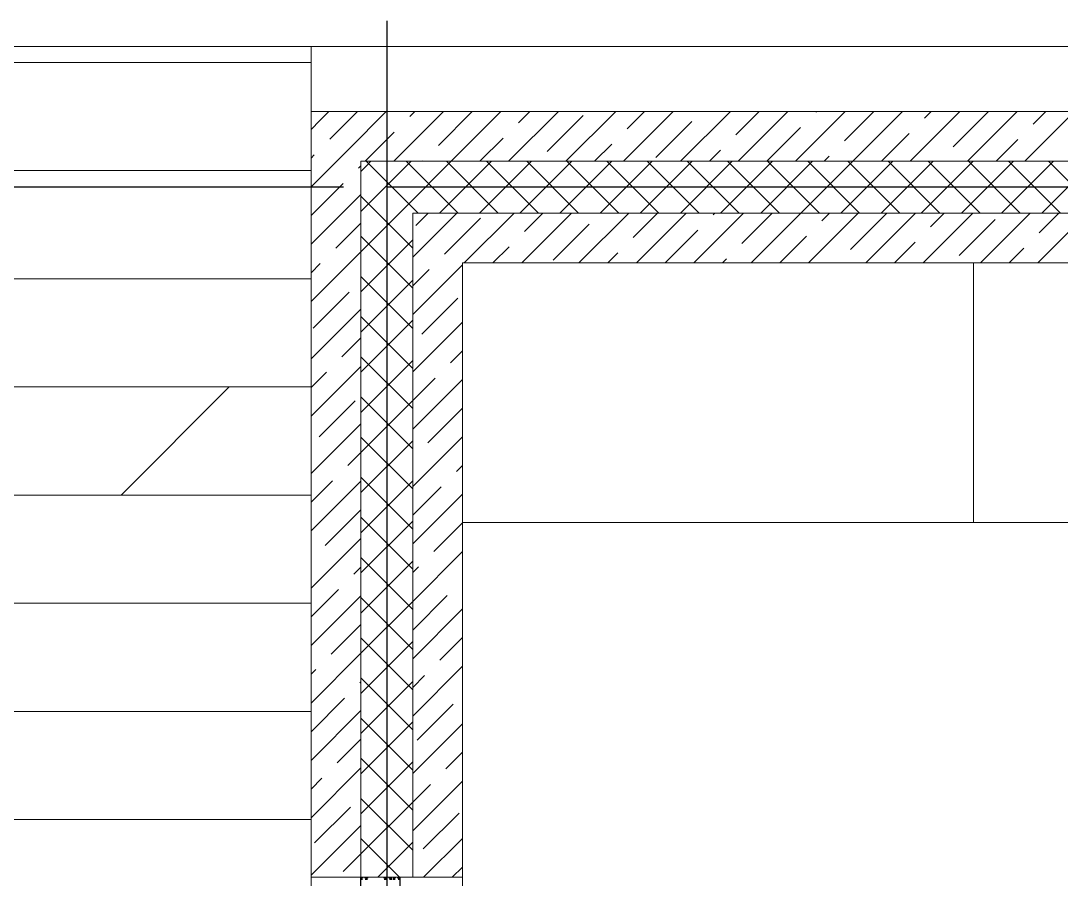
# Model space of a CAD drawing. Header units: millimetres. Extents: x 53645 to 137188, y 78097 to 135533.
# Drawn here: x 112431 to 114836, y 130222 to 132206 of the extents above; entities that cross this region are included whole.
import ezdxf

# ---------------------------------------------------------------- set-up
doc = ezdxf.new("R2010")
doc.units = ezdxf.units.MM
doc.linetypes.add('CONTI', pattern=[0])
doc.linetypes.add('GOST2.303 5', pattern=[24, 20, -1.5, 1, -1.5])
doc.layers.add('axis_dim', color=40, linetype='CONTI')
doc.layers.add('PVC', color=7, linetype='Continuous')
for name, color, linetype, lineweight in [('doors_windows', 4, 'Continuous', 5), ('floor', 179, 'Continuous', 5), ('furniture', 36, 'Continuous', 0), ('stair1', 7, 'Continuous', 15), ('Wall2', 5, 'Continuous', 5)]:
    doc.layers.add(name, color=color, linetype=linetype, lineweight=lineweight)

# ---------------------------------------------------------------- blocks, each defined once
blk = doc.blocks.new('*U57')
at = {"layer": 'PVC'}
for points in [[(1527.9, 0), (1599.6, 0, -0.414214), (1600.1, -0.5), (1600.1, -2.4), (1600.1, -2.7), (1598.6, -4.2), (1598.1, -4.2, -0.414214), (1597.6, -3.7), (1597.6, -3.3, -0.198912), (1597.7, -3.2), (1598.3, -2.5, 0.700208), (1598.1, -2), (1593.9, -2.4, 0.388879)], [(1593.9, -12), (1597.8, -12.3, 0.700208), (1598, -11.8), (1597.7, -11.4, -0.198912), (1597.6, -11.3), (1597.6, -10.9, -0.414214), (1598.1, -10.4), (1598.6, -10.4), (1600.1, -11.9), (1600.1, -14.4), (1598.6, -15.9), (1598.1, -15.9, -0.414214), (1597.6, -15.4), (1597.6, -15, -0.198912), (1597.7, -14.9), (1598, -14.5, 0.700208), (1597.8, -14), (1593.9, -14.3, 0.388879)], [(1593.9, -55.7), (1597.8, -56, 0.700208), (1598, -55.5), (1597.7, -55.1, -0.198912), (1597.6, -55), (1597.6, -54.6, -0.414214), (1598.1, -54.1), (1598.6, -54.1), (1600.1, -55.6), (1600.1, -58.1), (1598.6, -59.6), (1598.1, -59.6, -0.414214), (1597.6, -59.1), (1597.6, -58.7, -0.198912), (1597.7, -58.6), (1598, -58.2, 0.700208), (1597.8, -57.7), (1593.9, -58, 0.388879)], [(1593.9, -67.6), (1598.1, -68, 0.700208), (1598.3, -67.5), (1597.7, -66.8, -0.198912), (1597.6, -66.7), (1597.6, -66.3, -0.414214), (1598.1, -65.8), (1598.6, -65.8), (1600.1, -67.3), (1600.1, -67.6), (1600.1, -69.5, -0.414214), (1599.6, -70), (1593.9, -70, 0.414214)], [(1593.9, -75.4), (1599.6, -75.4, -0.414214), (1600.1, -75.9), (1600.1, -78.1), (1598.6, -79.6), (1598.1, -79.6, -0.414214), (1597.6, -79.1), (1597.6, -78.7, -0.198912), (1597.7, -78.6), (1598.3, -77.9, 0.700208), (1598.1, -77.4), (1593.9, -77.8, 0.388879)], [(1593.9, -87.6), (1598.1, -88, 0.700208), (1598.3, -87.5), (1597.7, -86.8, -0.198912), (1597.6, -86.7), (1597.6, -86.3, -0.414214), (1598.1, -85.8), (1598.6, -85.8), (1600.1, -87.3), (1600.1, -87.6), (1600.1, -89.5, -0.414214), (1599.6, -90), (1554.9, -90)]]:
    blk.add_lwpolyline(points, format="xyb", dxfattribs=at)

msp = doc.modelspace()

# ---------------------------------------------------------------- hatches: boundary and pattern name
at = {"layer": 'floor', "ltscale": 100}
h = msp.add_hatch(dxfattribs=at)
h.set_pattern_fill('DOLMIT', color=256, scale=1000)
h.set_pattern_definition([(0, (94912.83, 81359.35), (0, 250), []), (45, (94912.8, 81359.35), (-500, 500), [353.553, -707.107])])
h.paths.add_polyline_path([(113102.3, 132146.4), (110102.3, 132146.4), (110102.3, 127621.2), (110102.3, 122496.4), (113102.3, 122496.4)])

# ---------------------------------------------------------------- linework, layer by layer
at = {"layer": 'axis_dim', "linetype": 'GOST2.303 5', "lineweight": 25, "ltscale": 100}
for points in [[(113277.3, 132206), (113277.3, 120177.4)], [(113177.3, 131821.4), (108766.3, 131821.4)], [(117677.3, 131821.4), (113177.3, 131821.4)]]:
    msp.add_lwpolyline(points, dxfattribs=at)
at = {"layer": 'doors_windows', "lineweight": 20, "ltscale": 50}
msp.add_lwpolyline([(113102.3, 128626.5), (113452.3, 128626.5), (113452.3, 130226.5), (113102.3, 130226.5)], close=True, dxfattribs=at)
at = {"layer": 'furniture'}
for points in [[(113452.3, 131646.2), (113452.3, 131046.6), (113952.3, 131046.6), (113952.3, 131046.6), (117132.3, 131046.4), (117132.3, 128396.3), (117732.3, 128396.3), (117732.3, 131646.4)], [(113452.3, 131646.4), (114633.3, 131646.4), (114633.3, 131046.5), (113452.3, 131046.5)]]:
    msp.add_lwpolyline(points, close=True, dxfattribs=at)
at = {"layer": 'stair1', "ltscale": 75}
msp.add_lwpolyline([(113102.3, 132146.4), (110102.3, 132146.4), (110102.3, 127621.2), (110102.3, 122496.4), (113102.3, 122496.4)], close=True, dxfattribs=at)
msp.add_lwpolyline([(113102.3, 132146.4), (124677.5, 132146.4)], dxfattribs=at)
at = {"layer": 'Wall2', "ltscale": 100}
for points in [[(113102.3, 131996.4), (113102.3, 130226.5)], [(122702.3, 131996.4), (113102.3, 131996.4)], [(113123, 131975.7), (113143.7, 131996.4)], [(113156.1, 131942.6), (113210, 131996.4)], [(113189.3, 131909.4), (113276.3, 131996.4)], [(113293.8, 131881.4), (113408.8, 131996.4)], [(113330.6, 131984.5), (113342.5, 131996.4)], [(113396.9, 131918.2), (113475.1, 131996.4)], [(113426.4, 131881.4), (113541.4, 131996.4)], [(113559, 131881.4), (113674, 131996.4)], [(113581.9, 131970.6), (113607.7, 131996.4)], [(113648.2, 131904.3), (113731, 131987.1)], [(113691.6, 131881.4), (113806.6, 131996.4)], [(113824.2, 131881.4), (113939.2, 131996.4)], [(113833.1, 131956.6), (113872.9, 131996.4)], [(113956.7, 131881.4), (114071.7, 131996.4)], [(114084.4, 131942.7), (114138, 131996.4)], [(114089.3, 131881.4), (114204.3, 131996.4)], [(114221.9, 131881.4), (114336.9, 131996.4)], [(114269.3, 131995.1), (114270.6, 131996.4)], [(114335.6, 131928.8), (114403.2, 131996.4)], [(114354.5, 131881.4), (114469.5, 131996.4)], [(114487.1, 131881.4), (114602.1, 131996.4)], [(114520.6, 131981.2), (114535.8, 131996.4)], [(114586.9, 131914.9), (114668.4, 131996.4)], [(114619.7, 131881.4), (114734.7, 131996.4)], [(114752.2, 131881.4), (114867.2, 131996.4)], [(114771.8, 131967.2), (114801, 131996.4)], [(113102.3, 131955), (113123, 131975.7)], [(113899.4, 131890.3), (113982.3, 131973.2)], [(114155.6, 131881.4), (114233.5, 131959.3)], [(113145.7, 131932.1), (113156.1, 131942.6)], [(113227.5, 131881.4), (113294.8, 131948.7)], [(113492.7, 131881.4), (113546.1, 131934.8)], [(114420.8, 131881.4), (114484.8, 131945.4)], [(114686, 131881.4), (114736, 131931.4)], [(113102.3, 131822.4), (113189.3, 131909.4)], [(113757.9, 131881.4), (113797.3, 131920.8)], [(114023, 131881.4), (114048.6, 131906.9)], [(113102.3, 131888.7), (113109.9, 131896.3)], [(113360.1, 131881.4), (113361.1, 131882.4)], [(114288.2, 131881.4), (114299.8, 131893)], [(113212, 131865.8), (113217.3, 131871.1)], [(113217.3, 130226.5), (113217.3, 131881.4)], [(113217.3, 130226.5), (113217.3, 131881.4)], [(113217.3, 131881.4), (122702.3, 131881.4)], [(113217.3, 131881.4), (122702.3, 131881.4)], [(113217.3, 131857.9), (113229.1, 131869.6)], [(113229.1, 131869.6), (113240.8, 131881.4)], [(113349.6, 131761.4), (113229.6, 131881.4)], [(113275.5, 131823.2), (113333.6, 131881.4)], [(113321.9, 131776.8), (113426.4, 131881.4)], [(113442.4, 131761.4), (113322.4, 131881.4)], [(113399.2, 131761.4), (113519.2, 131881.4)], [(113535.2, 131761.4), (113415.2, 131881.4)], [(113492, 131761.4), (113612, 131881.4)], [(113628, 131761.4), (113508, 131881.4)], [(113584.8, 131761.4), (113704.8, 131881.4)], [(113720.8, 131761.4), (113600.8, 131881.4)], [(113677.6, 131761.4), (113797.6, 131881.4)], [(113813.6, 131761.4), (113693.6, 131881.4)], [(113770.5, 131761.4), (113890.5, 131881.4)], [(113906.4, 131761.4), (113786.4, 131881.4)], [(113863.3, 131761.4), (113983.3, 131881.4)], [(113999.2, 131761.4), (113879.2, 131881.4)], [(113956.1, 131761.4), (114076.1, 131881.4)], [(114092, 131761.4), (113972, 131881.4)], [(114048.9, 131761.4), (114168.9, 131881.4)], [(114184.8, 131761.4), (114064.8, 131881.4)], [(114141.7, 131761.4), (114261.7, 131881.4)], [(114277.6, 131761.4), (114157.6, 131881.4)], [(114234.5, 131761.4), (114354.5, 131881.4)], [(114370.4, 131761.4), (114250.4, 131881.4)], [(114327.3, 131761.4), (114447.3, 131881.4)], [(114463.3, 131761.4), (114343.3, 131881.4)], [(114420.1, 131761.4), (114540.1, 131881.4)], [(114556.1, 131761.4), (114436.1, 131881.4)], [(114512.9, 131761.4), (114632.9, 131881.4)], [(114648.9, 131761.4), (114528.9, 131881.4)], [(114605.7, 131761.4), (114725.7, 131881.4)], [(114741.7, 131761.4), (114621.7, 131881.4)], [(114698.5, 131761.4), (114818.5, 131881.4)], [(114834.5, 131761.4), (114714.5, 131881.4)], [(114791.3, 131761.4), (114911.3, 131881.4)], [(114927.3, 131761.4), (114807.3, 131881.4)], [(113102.3, 131756.1), (113176.2, 131830)], [(113217.3, 131765.1), (113275.5, 131823.2)], [(113102.3, 131689.8), (113217.3, 131804.8)], [(113337.3, 131680.8), (113217.3, 131800.8)], [(113217.3, 131672.3), (113321.9, 131776.8)], [(113159.6, 131680.9), (113217.3, 131738.6)], [(113337.3, 131761.4), (113337.3, 130226.5)], [(113337.3, 131761.4), (113337.3, 130226.5)], [(122702.3, 131761.4), (113337.3, 131761.4)], [(122702.3, 131761.4), (113337.3, 131761.4)], [(113344.6, 131733.2), (113355, 131743.7)], [(113355, 131743.7), (113372.7, 131761.4)], [(113388.2, 131710.5), (113439, 131761.4)], [(113421.3, 131677.4), (113493.7, 131749.8)], [(113456.6, 131646.4), (113571.6, 131761.4)], [(113589.2, 131646.4), (113704.2, 131761.4)], [(113595.8, 131719.3), (113637.9, 131761.4)], [(113721.7, 131646.4), (113836.7, 131761.4)], [(113847, 131705.4), (113903, 131761.4)], [(113854.3, 131646.4), (113969.3, 131761.4)], [(113986.9, 131646.4), (114101.9, 131761.4)], [(114032, 131757.8), (114035.6, 131761.4)], [(114098.3, 131691.5), (114168.2, 131761.4)], [(114119.5, 131646.4), (114234.5, 131761.4)], [(114252.1, 131646.4), (114367.1, 131761.4)], [(114283.2, 131743.8), (114300.8, 131761.4)], [(114349.5, 131677.5), (114432.4, 131760.4)], [(114384.7, 131646.4), (114499.7, 131761.4)], [(114517.2, 131646.4), (114632.2, 131761.4)], [(114534.5, 131729.9), (114566, 131761.4)], [(114600.8, 131663.6), (114683.6, 131746.5)], [(114649.8, 131646.4), (114764.8, 131761.4)], [(114782.4, 131646.4), (114897.4, 131761.4)], [(114785.7, 131716), (114831.1, 131761.4)], [(113662.1, 131653), (113745, 131735.9)], [(113920.6, 131646.4), (113996.2, 131722)], [(113337.3, 131588), (113217.3, 131708)], [(113217.3, 131579.5), (113337.3, 131699.5)], [(113337.3, 131659.7), (113388.2, 131710.5)], [(114185.8, 131646.4), (114247.4, 131708)], [(114451, 131646.4), (114498.7, 131694.1)], [(113102.3, 131557.3), (113217.3, 131672.3)], [(113410.9, 131666.9), (113421.3, 131677.4)], [(113522.9, 131646.4), (113560, 131683.5)], [(113788, 131646.4), (113811.3, 131669.6)], [(114716.1, 131646.4), (114749.9, 131680.2)], [(113102.3, 131623.6), (113123.8, 131645.1)], [(113337.3, 131527.1), (113452.3, 131642.1)], [(113452.3, 130226.5), (113452.3, 131646.4)], [(113452.3, 131646.4), (122702.3, 131646.4)], [(114053.2, 131646.4), (114062.5, 131655.7)], [(113337.3, 131593.4), (113375.1, 131631.1)], [(113337.3, 131495.2), (113217.3, 131615.2)], [(113217.3, 131486.7), (113337.3, 131606.7)], [(113107.2, 131495.9), (113190.1, 131578.8)], [(113358.5, 131482), (113441.3, 131564.9)], [(113102.3, 131424.7), (113217.3, 131539.7)], [(113337.3, 131402.4), (113217.3, 131522.4)], [(113217.3, 131393.8), (113337.3, 131513.8)], [(113337.3, 131394.5), (113452.3, 131509.5)], [(113173.5, 131429.6), (113217.3, 131473.4)], [(113337.3, 131309.6), (113217.3, 131429.6)], [(113424.8, 131415.7), (113452.3, 131443.2)], [(113102.3, 131292.1), (113217.3, 131407.1)], [(113217.3, 131301), (113337.3, 131421)], [(113102.3, 131358.4), (113137.7, 131393.8)], [(113337.3, 131328.2), (113389, 131379.9)], [(113337.3, 131261.9), (113452.3, 131376.9)], [(113337.3, 131216.8), (113217.3, 131336.8)], [(113121.2, 131244.7), (113204, 131327.5)], [(113217.3, 131208.2), (113337.3, 131328.2)], [(113372.4, 131230.7), (113452.3, 131310.6)], [(113102.3, 131159.5), (113217.3, 131274.5)], [(113337.3, 131124), (113217.3, 131244)], [(113217.3, 131115.4), (113337.3, 131235.4)], [(113337.3, 131129.4), (113452.3, 131244.4)], [(113187.5, 131178.4), (113217.3, 131208.2)], [(113438.7, 131164.5), (113452.3, 131178.1)], [(113102.3, 131093.2), (113151.7, 131142.6)], [(113102.3, 131026.9), (113217.3, 131141.9)], [(113337.3, 131031.2), (113217.3, 131151.2)], [(113217.3, 131022.6), (113337.3, 131142.6)], [(113337.3, 131063.1), (113402.9, 131128.7)], [(113337.3, 130996.8), (113452.3, 131111.8)], [(113135.1, 130993.4), (113217.3, 131075.6)], [(113337.3, 130938.4), (113217.3, 131058.4)], [(113217.3, 130929.8), (113337.3, 131049.8)], [(113386.3, 130979.5), (113452.3, 131045.5)], [(113102.3, 130894.4), (113217.3, 131009.4)], [(113337.3, 130864.2), (113452.3, 130979.2)], [(113337.3, 130845.6), (113217.3, 130965.6)], [(113217.3, 130837), (113337.3, 130957)], [(113201.4, 130927.1), (113217.3, 130943.1)], [(113337.3, 130930.5), (113350.5, 130943.7)], [(113102.3, 130828.1), (113165.6, 130891.3)], [(113102.3, 130761.8), (113217.3, 130876.8)], [(113337.3, 130752.8), (113217.3, 130872.8)], [(113337.3, 130797.9), (113416.8, 130877.4)], [(113217.3, 130744.2), (113337.3, 130864.2)], [(113337.3, 130731.6), (113452.3, 130846.6)], [(113149, 130742.2), (113217.3, 130810.5)], [(113337.3, 130659.9), (113217.3, 130779.9)], [(113400.2, 130728.3), (113452.3, 130780.3)], [(113217.3, 130651.4), (113337.3, 130771.4)], [(113102.3, 130629.2), (113217.3, 130744.2)], [(113102.3, 130695.5), (113113.2, 130706.4)], [(113337.3, 130599), (113452.3, 130714)], [(113337.3, 130567.1), (113217.3, 130687.1)], [(113337.3, 130665.3), (113364.4, 130692.5)], [(113215.3, 130675.9), (113217.3, 130677.9)], [(113217.3, 130558.6), (113337.3, 130678.6)], [(113102.3, 130562.9), (113179.5, 130640.1)], [(113102.3, 130496.6), (113217.3, 130611.6)], [(113347.9, 130543.3), (113430.7, 130626.2)], [(113337.3, 130474.3), (113217.3, 130594.3)], [(113217.3, 130465.8), (113337.3, 130585.8)], [(113337.3, 130466.4), (113452.3, 130581.4)], [(113162.9, 130490.9), (113217.3, 130545.3)], [(113414.2, 130477), (113452.3, 130515.2)], [(113337.3, 130381.5), (113217.3, 130501.5)], [(113217.3, 130373), (113337.3, 130493)], [(113102.3, 130364), (113217.3, 130479)], [(113102.3, 130430.3), (113127.1, 130455.1)], [(113337.3, 130333.9), (113452.3, 130448.9)], [(113337.3, 130400.2), (113378.4, 130441.2)], [(113337.3, 130288.7), (113217.3, 130408.7)], [(113217.3, 130280.2), (113337.3, 130400.2)], [(113110.6, 130306), (113193.4, 130388.8)], [(113361.8, 130292.1), (113444.7, 130374.9)], [(113102.3, 130231.4), (113217.3, 130346.4)], [(113306.7, 130226.5), (113217.3, 130315.9)], [(113256.5, 130226.5), (113337.3, 130307.3)], [(113362.5, 130226.5), (113452.3, 130316.3)], [(113176.8, 130239.7), (113217.3, 130280.2)], [(113428.8, 130226.5), (113452.3, 130250)], [(113102.3, 130226.5), (113217.3, 130226.5)], [(113337.3, 130226.5), (113217.3, 130226.5)], [(113337.3, 130226.5), (113452.3, 130226.5)]]:
    msp.add_lwpolyline(points, dxfattribs=at)

# ---------------------------------------------------------------- block references
at = {"ltscale": 100, "rotation": 89.99999999999997}
msp.add_blockref('*U57', (113217.3, 128626.5), dxfattribs=at)

doc.saveas('drawing.dxf')
